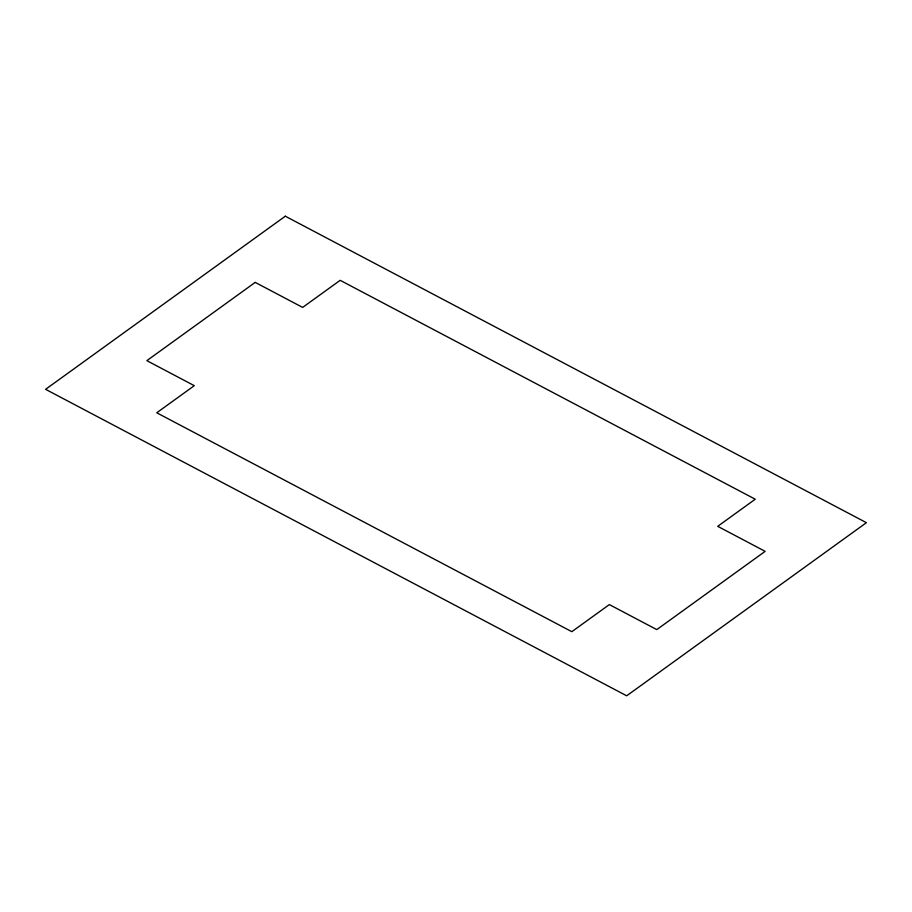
<?xml version="1.0" encoding="UTF-8"?>
<svg xmlns="http://www.w3.org/2000/svg" width="912" height="912" viewBox="0 0 912 912"><rect width="100%" height="100%" fill="white"/><g stroke="black" fill="none" stroke-linecap="round" stroke-linejoin="round"><path stroke-width="1.37" d="M285.308 216.201L45.6 389.321L626.692 695.799L866.4 522.679L285.308 216.201M255.212 282.389L146.855 360.65L194.29 385.673L156.761 412.783L571.824 631.685L609.353 604.588L656.788 629.611L765.145 551.35L717.71 526.327L755.239 499.217L340.176 280.315L302.647 307.412L255.212 282.389"/></g></svg>
